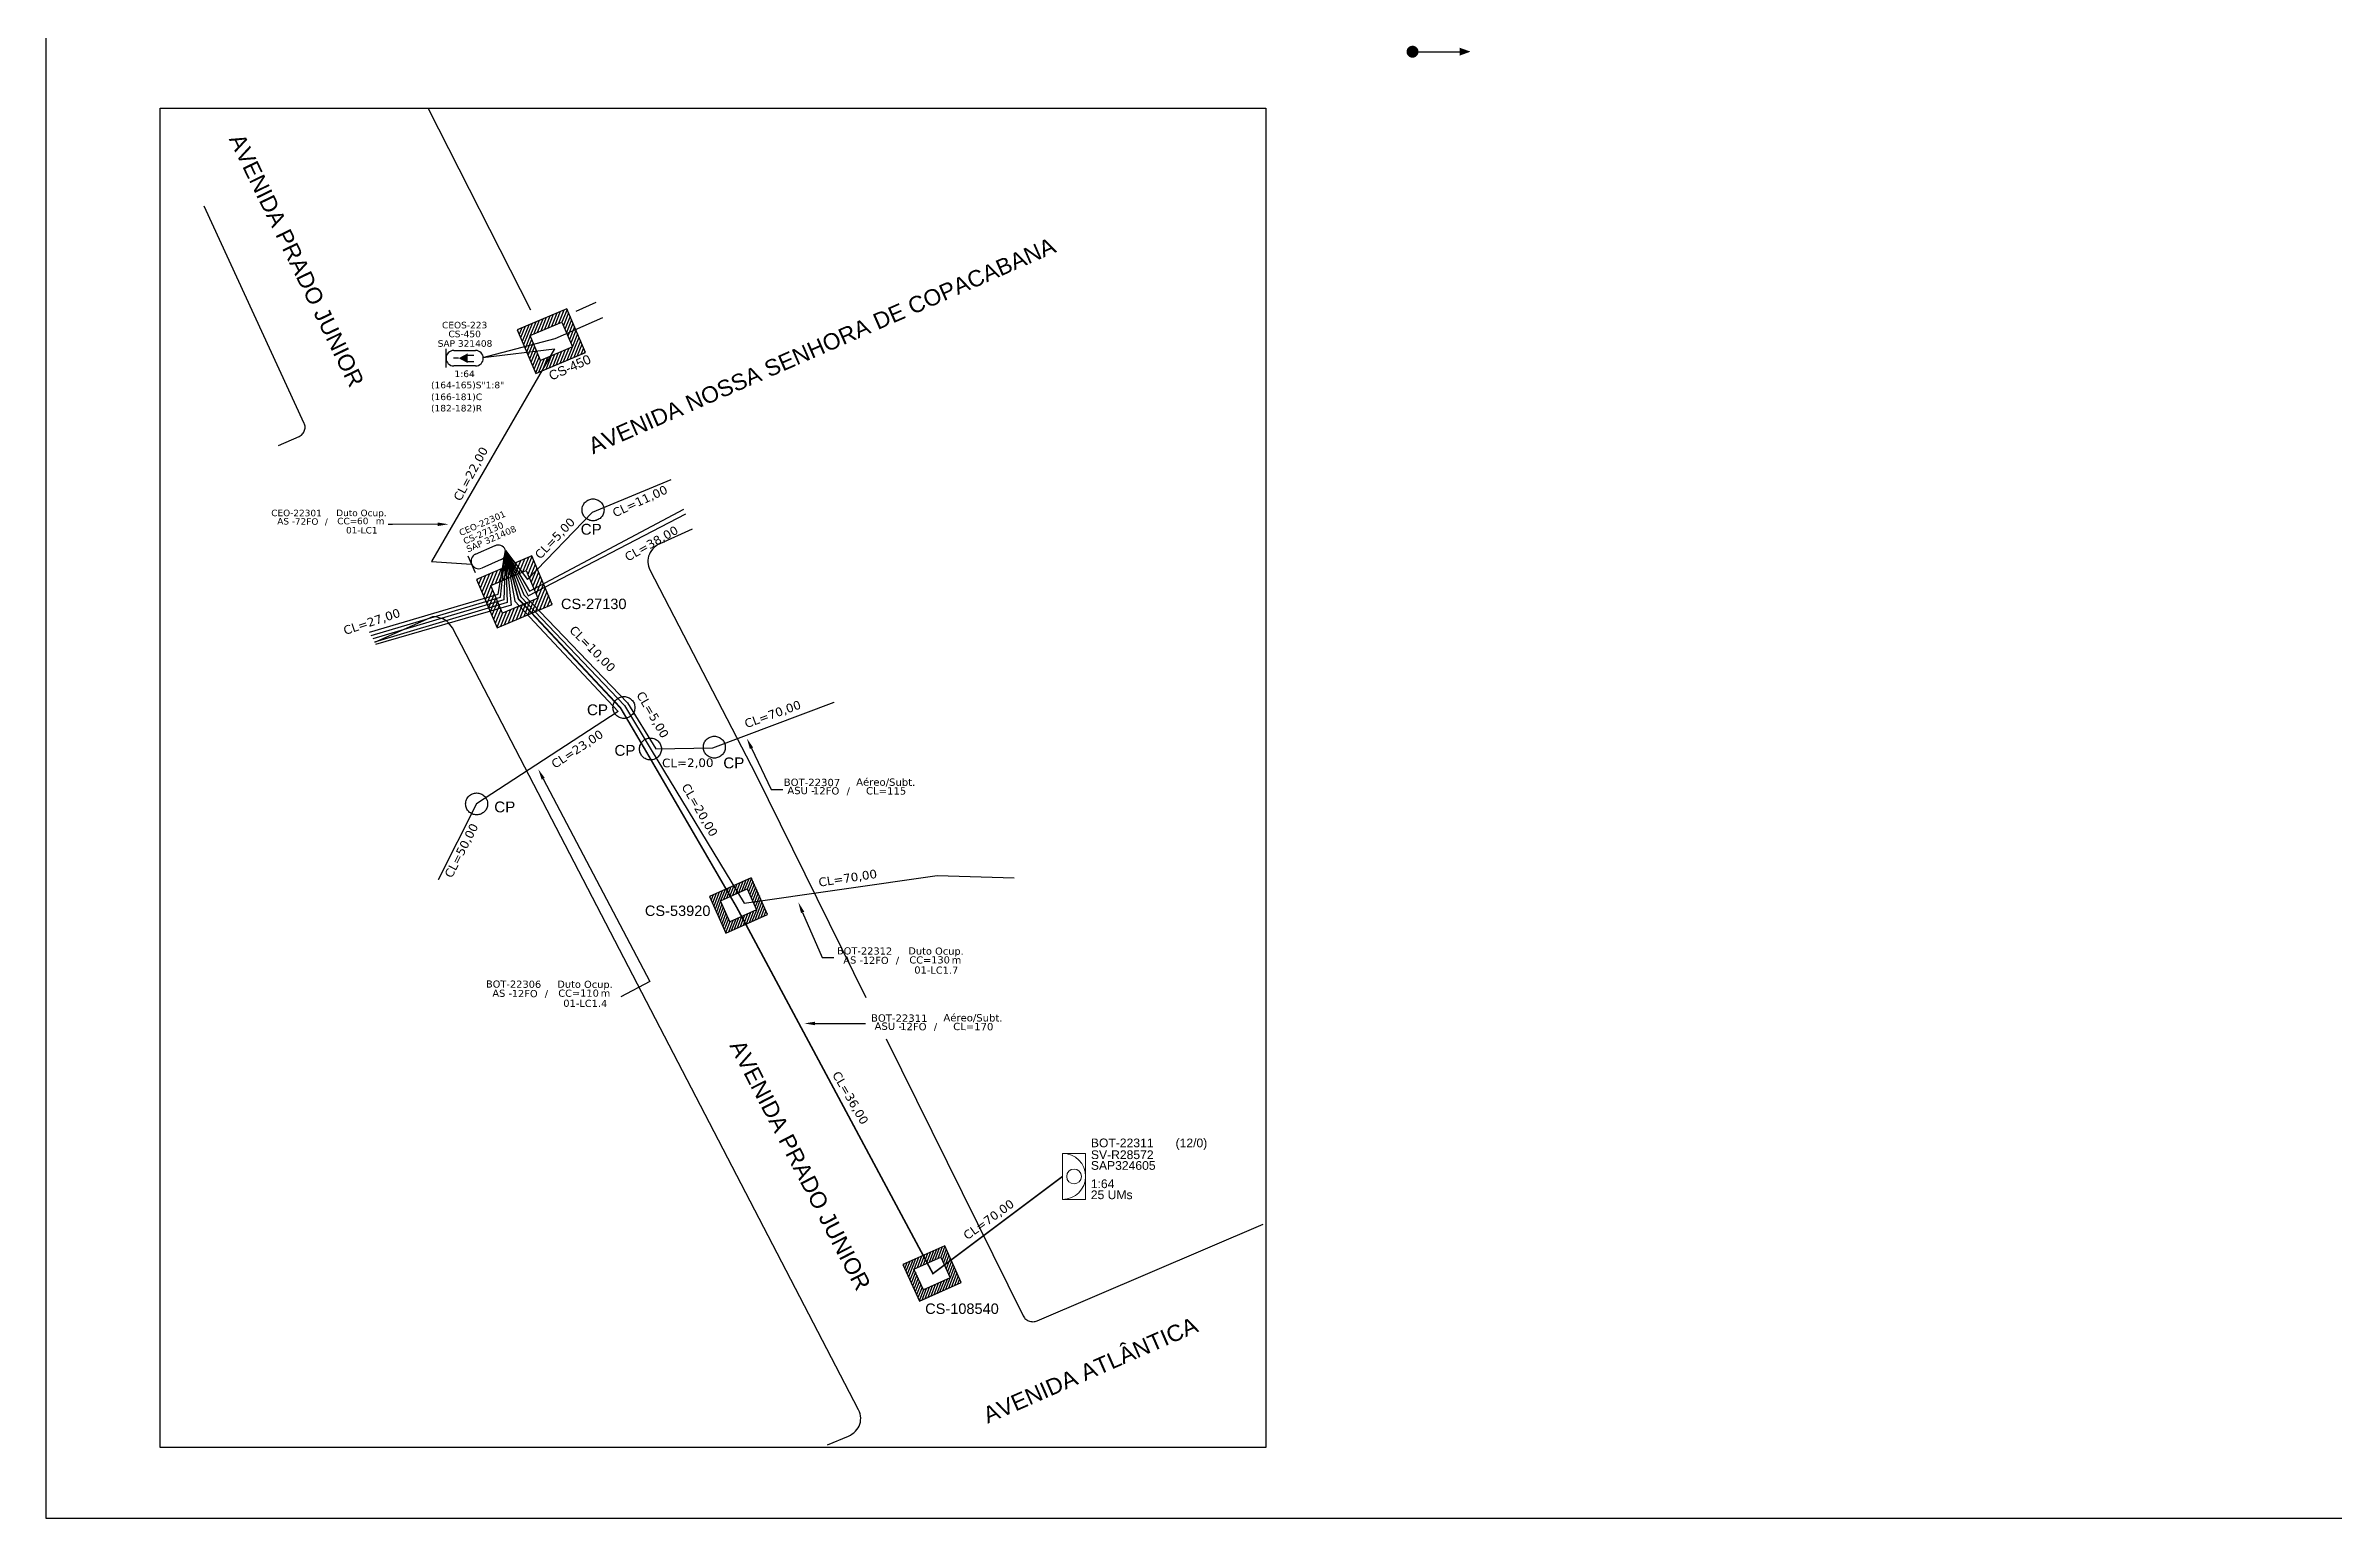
# Model space of a CAD drawing. Extents: x -89 to 749, y 705 to 1299.
# Drawn here: x -89.3 to 332.5, y 705 to 976.5 of the extents above; entities that cross this region are included whole.
import ezdxf
from ezdxf import colors
from ezdxf.entities.mleader import LeaderData, LeaderLine
from ezdxf.enums import TextEntityAlignment as Align
from ezdxf.math import Vec2, Vec3

# ---------------------------------------------------------------- set-up
doc = ezdxf.new("R2010")
doc.units = 0
doc.linetypes.add('PHANTOM2', pattern=[1.25, 0.625, -0.125, 0.125, -0.125, 0.125, -0.125])
for name, color, linetype in [('10.0-Cartográfico', 252, 'Continuous'), ('10.1-Caixas Subterrâneas', 5, 'Continuous'), ('20.4-CEOS', 1, 'Continuous'), ('20.5-CEO', 1, 'Continuous'), ('CAP_A_INSTALAR', 1, 'Continuous'), ('CELULAS_GPON', 7, 'Continuous'), ('label_cabos', 7, 'Continuous'), ('Legenda', 1, 'Continuous'), ('LOGRADOURO', 5, 'Continuous'), ('SETA', 7, 'Continuous')]:
    doc.layers.add(name, color=color, linetype=linetype)
doc.layers.add("20.0-LEGENDA DOS CDO'S", color=1, linetype='Continuous', lineweight=0)
doc.layers.add('20.1-CDO_INTERIOR', color=1, linetype='Continuous', lineweight=0)
doc.layers.add('EXTRA', color=50, linetype='Continuous', plot=False)
doc.styles.add('ARIAL', font='arial.ttf')
doc.styles.add('siredit', font='verdana.ttf')
doc.styles.get("Standard").update_dxf_attribs({"font": 'arial.ttf'})
doc.linetypes.add('FENCELINE1', pattern='A,0.25,-0.1,[133,ltypeshp.shx,S=0.1,R=0,X=-0.1,Y=0],-0.1,1', length=1.45)

# ---------------------------------------------------------------- blocks, each defined once
blk = doc.blocks.new('MHMZ')
at = {"linetype": 'PHANTOM2'}
blk.add_circle((0, 0), 0.0000101, dxfattribs=at)
blk = doc.blocks.new('*X59')
at = {"color": 0, "linetype": 'Continuous'}
for p, q in [((-1.25, 0.34099), (-0.49099, 1.1)), ((-1.25, 0.517767), (-0.667767, 1.1)), ((-1.25, 0.694544), (-0.844544, 1.1)), ((-1.25, 0.87132), (-1.02132, 1.1)), ((-1.25, 1.048097), (-1.198097, 1.1)), ((-0.789214, 0.625), (-0.314214, 1.1)), ((-0.612437, 0.625), (-0.137437, 1.1)), ((-0.43566, 0.625), (0.03934, 1.1)), ((-0.258883, 0.625), (0.216117, 1.1)), ((-0.082107, 0.625), (0.392893, 1.1)), ((0.09467, 0.625), (0.56967, 1.1)), ((0.271447, 0.625), (0.746447, 1.1)), ((0.448223, 0.625), (0.923223, 1.1)), ((0.625, 0.625), (1.1, 1.1)), ((0.801777, 0.625), (1.25, 1.073223)), ((-1.25, 0.164214), (-0.8035, 0.610714)), ((-1.25, -0.012563), (-0.8035, 0.433937)), ((-1.25, -0.18934), (-0.8035, 0.25716)), ((-1.25, -0.366117), (-0.8035, 0.080383)), ((0.8035, 0.449947), (1.25, 0.896447)), ((0.8035, 0.27317), (1.25, 0.71967)), ((0.8035, 0.096393), (1.25, 0.542893)), ((0.8035, -0.080383), (1.25, 0.366117)), ((0.8035, -0.25716), (1.25, 0.18934)), ((0.8035, -0.433937), (1.25, 0.012563)), ((-1.25, -0.542893), (-0.8035, -0.096393)), ((-1.25, -0.71967), (-0.8035, -0.27317)), ((-1.25, -0.896447), (-0.8035, -0.449947)), ((-1.25, -1.073223), (-0.801777, -0.625)), ((-1.1, -1.1), (-0.625, -0.625)), ((-0.923223, -1.1), (-0.448223, -0.625)), ((-0.746447, -1.1), (-0.271447, -0.625)), ((-0.56967, -1.1), (-0.09467, -0.625)), ((-0.392893, -1.1), (0.082107, -0.625)), ((-0.216117, -1.1), (0.258883, -0.625)), ((-0.03934, -1.1), (0.43566, -0.625)), ((0.137437, -1.1), (0.612437, -0.625)), ((0.314214, -1.1), (0.789214, -0.625)), ((0.49099, -1.1), (1.25, -0.34099)), ((0.667767, -1.1), (1.25, -0.517767)), ((0.8035, -0.610714), (1.25, -0.164214)), ((0.844544, -1.1), (1.25, -0.694544)), ((1.02132, -1.1), (1.25, -0.87132)), ((1.198097, -1.1), (1.25, -1.048097))]:
    blk.add_line(p, q, dxfattribs=at)
blk = doc.blocks.new('MANHOLE_MQ')
at = {"color": 0, "linetype": 'Continuous'}
for p, q in [((0.00000623, 0.00000569), (-0.00000627, 0.00000569)), ((-0.00000627, 0.00000569), (-0.00000627, -0.00000531)), ((0.00000623, -0.00000531), (0.00000623, 0.00000569)), ((-0.00000404, 0.00000331), (0.00000399, 0.00000331)), ((-0.00000404, -0.00000294), (-0.00000404, 0.00000331)), ((0.00000399, 0.00000331), (0.00000399, -0.00000294)), ((0.00000399, -0.00000294), (-0.00000404, -0.00000294)), ((0.00000399, -0.00000294), (0.00000399, -0.00000294)), ((-0.00000627, -0.00000531), (0.00000623, -0.00000531))]:
    blk.add_line(p, q, dxfattribs=at)
at = {"color": 0, "linetype": 'Continuous', "xscale": 5e-06, "yscale": 5e-06, "zscale": 1e-05}
blk.add_blockref('*X59', (-0.00000002, 0.00000019), dxfattribs=at)
blk = doc.blocks.new('*U88')
at = {"layer": '20.4-CEOS', "color": 7, "style": 'siredit'}
for tag, p in [('FIBRAS_SPLITTER', (0, 0)), ('FIBRAS_TOP_C', (0, -4.13)), ('RESERVA_FINAIS', (0, -5.46))]:
    blk.add_attdef(tag, p, '', height=1.01, dxfattribs=at)
for tag, p, flags in [('ID_ATIVIDADE', (0, -6.77), 3), ('QTDE', (0, -9.4), 1), ('FATOR', (0, -8.09), 1), ('FID', (0, -10.71), 1)]:
    blk.add_attdef(tag, p, '', height=1.01, dxfattribs=dict(at, flags=flags))
blk = doc.blocks.new('Inst CB DT OCUP CFOA-SM-AS-80-TS-72')
at = {"layer": 'label_cabos', "color": 0, "style": 'siredit'}
for tag, flags, p in [('ID_ATIVIDADE', 3, (1.31, 2.67)), ('FATOR', 1, (11.56, 2.55))]:
    blk.add_attdef(tag, text='', height=1, rotation=359.69, dxfattribs=dict(at, flags=flags)).set_placement(p, align=Align.MIDDLE_CENTER)
for tag, p in [('TIPO_CABO', (1.76, 0)), ('DESTINO_CABO', (3.13, 1.26)), ('CABO', (4.69, -0.05)), ('/', (7.71, -0.05)), ('LANCE', (10.91, 0)), ('TIPO_CABO', (13.11, 1.24)), ('UND', (15.96, 0)), ('FID', (13.15, -1.41))]:
    blk.add_attdef(tag, text='', height=1, rotation=359.69, dxfattribs=at).set_placement(p, align=Align.MIDDLE_CENTER)
blk.add_attdef('QTDE', (12.43, -0.47), '', height=1, rotation=359.69, dxfattribs=at)
blk = doc.blocks.new('Inst CB DT OCUP CFOA-SM-AS-80-TS-24')
at = {"layer": 'label_cabos', "color": 0, "style": 'siredit'}
for tag, flags, p in [('ID_ATIVIDADE', 3, (1.31, 2.67)), ('FATOR', 1, (11.56, 2.55))]:
    blk.add_attdef(tag, text='', height=1, rotation=359.69, dxfattribs=dict(at, flags=flags)).set_placement(p, align=Align.MIDDLE_CENTER)
for tag, p in [('TIPO_CABO', (1.76, 0)), ('DESTINO_CABO', (3.13, 1.26)), ('CABO', (4.69, -0.05)), ('/', (7.71, -0.05)), ('LANCE', (10.91, 0)), ('TIPO_CABO', (13.11, 1.24)), ('UND', (15.96, 0)), ('FID', (13.15, -1.41))]:
    blk.add_attdef(tag, text='', height=1, rotation=359.69, dxfattribs=at).set_placement(p, align=Align.MIDDLE_CENTER)
blk.add_attdef('QTDE', (12.43, -0.47), '', height=1, rotation=359.69, dxfattribs=at)
blk = doc.blocks.new('LEGENDA DOS CABOS')
at = {"layer": 'EXTRA', "color": 0, "style": 'siredit'}
for tag, p in [('ID', (4.6, 0.97)), ('XX', (9.03, 0.97))]:
    blk.add_attdef(tag, text='', height=0.48, rotation=359.69, dxfattribs=at).set_placement(p, align=Align.MIDDLE_CENTER)
at = {"layer": 'Legenda', "color": 0, "style": 'siredit'}
for tag, p in [('TIPO_CABO', (1.31, 0)), ('CABO', (4.69, -0.05)), ('/', (6.81, -0.05)), ('METROS', (10.03, -0.05))]:
    blk.add_attdef(tag, text='', height=0.8, rotation=359.69, dxfattribs=at).set_placement(p, align=Align.MIDDLE_CENTER)

msp = doc.modelspace()

# ---------------------------------------------------------------- linework, layer by layer
msp.add_lwpolyline([(-89.32, 705.02), (749.25, 705.02), (749.25, 1299.02), (-89.32, 1299.02), (-89.32, 705.02)])
at = {"color": 1, "const_width": 1.1}
msp.add_lwpolyline([(162.06, 975.42, 1), (163.16, 975.42, 1)], format="xyb", close=True, dxfattribs=at)
msp.add_lwpolyline([(-68.25, 965.03), (135.6, 965.03), (135.6, 718.05), (-68.25, 718.05)], close=True)
at = {"layer": '10.0-Cartográfico', "color": 4}
for points in [[(-18.91, 965.03), (-18.86, 964.95)], [(-18.86, 964.95), (0.02, 927.8)], [(-46.39, 902.84), (-42.62, 904.5), (-42.44, 904.59), (-42.27, 904.7), (-42.12, 904.81), (-41.98, 904.96), (-41.85, 905.11), (-41.75, 905.27), (-41.66, 905.43), (-41.6, 905.62), (-41.54, 905.8), (-41.51, 905.98), (-41.51, 906.18), (-41.53, 906.36), (-41.55, 906.55), (-41.62, 906.73), (-41.68, 906.84), (-60.12, 946.93)], [(8.44, 927.58), (12.14, 929.25)], [(29.83, 887.41), (23.84, 884.66), (23.47, 884.48), (23.15, 884.25), (22.84, 884.02), (22.57, 883.74), (22.32, 883.43), (22.11, 883.1), (21.94, 882.76), (21.81, 882.4), (21.73, 882.03), (21.68, 881.65), (21.66, 881.28), (21.71, 880.9), (21.79, 880.54), (21.91, 880.18), (22.05, 879.87)], [(22.05, 879.87), (41.54, 842.15), (61.85, 801.03)], [(54.75, 718.57), (58.64, 720.17), (59.01, 720.35), (59.34, 720.56), (59.65, 720.79), (59.94, 721.07), (60.19, 721.36), (60.42, 721.69), (60.59, 722.03), (60.72, 722.38), (60.83, 722.74), (60.88, 723.12), (60.9, 723.5), (60.87, 723.88), (60.81, 724.26), (60.69, 724.62), (60.51, 725.01), (-14.37, 869.18), (-14.57, 869.5), (-14.81, 869.8), (-15.07, 870.09), (-15.36, 870.36), (-15.7, 870.59), (-16.03, 870.78), (-16.4, 870.94), (-16.8, 871.06), (-17.19, 871.15), (-17.6, 871.2), (-18.01, 871.21), (-28.7, 866.48)], [(65.6, 793.42), (90.84, 742.32), (90.94, 742.14), (91.06, 742), (91.18, 741.85), (91.33, 741.71), (91.49, 741.59), (91.67, 741.5), (91.84, 741.41), (92.04, 741.34), (92.24, 741.29), (92.43, 741.27), (92.65, 741.26), (92.84, 741.28), (93.04, 741.3), (93.25, 741.35), (93.44, 741.43), (135.08, 759.24)]]:
    msp.add_lwpolyline(points, dxfattribs=at)
at = {"layer": '20.1-CDO_INTERIOR', "lineweight": 18}
msp.add_lwpolyline([(102.35, 763.79), (102.36, 772.29), (98.11, 772.3), (98.1, 763.8)], close=True, dxfattribs=at)
msp.add_circle((100.23, 768.04), 1.36, dxfattribs=at)
msp.add_arc((98.1, 768.05), 4.25, 269.9724, 89.9724, dxfattribs=at)
at = {"layer": '20.4-CEOS', "color": 7}
for p, q in [((-14.11, 920.34), (-10.1, 920.34)), ((-10.1, 917.48), (-14.11, 917.48))]:
    msp.add_line(p, q, dxfattribs=at)
for points in [[(-15.54, 917.18), (-15.54, 920.63)], [(-13.21, 918.91), (-14.18, 918.91)], [(-11.63, 919.47), (-10.41, 919.47)], [(-11.63, 918.28), (-10.41, 918.28)]]:
    msp.add_lwpolyline(points, dxfattribs=at)
msp.add_lwpolyline([(-13.21, 918.91, 0, 1.77, 0), (-11.56, 918.91, 1.77, 1.77, 0)], format="xyseb", dxfattribs=at)
for centre, start, end in [((-14.11, 918.91), 90, 270), ((-10.1, 918.91), 270, 90)]:
    msp.add_arc(centre, 1.43, start, end, dxfattribs=at)
at = {"layer": '20.5-CEO', "color": 5}
for p, q in [((-10.09, 882.78), (-6.49, 884.35)), ((-5.37, 881.78), (-8.97, 880.21))]:
    msp.add_line(p, q, dxfattribs=at)
msp.add_lwpolyline([(-11.49, 882.48), (-10.14, 879.39)], dxfattribs=at)
for centre, start, end in [((-9.53, 881.49), 113.5674, 293.5674), ((-5.93, 883.06), 293.5674, 113.5674)]:
    msp.add_arc(centre, 1.4, start, end, dxfattribs=at)
at = {"layer": 'CAP_A_INSTALAR', "color": 8, "linetype": 'FENCELINE1', "ltscale": 3}
for points in [[(-8.78, 919.01), (4.59, 922.53), (13.34, 926.43)], [(-4.59, 883.44), (-0.16, 875.97), (28.29, 891.05)], [(-29.33, 867.78), (-5.47, 874.88), (-4.59, 883.44)], [(-4.59, 883.44), (-3.55, 873.35), (-28.51, 866.1)], [(-4.59, 883.44), (-1.21, 875.3), (17.93, 855.38), (23.12, 846.89), (33.65, 847.06)], [(33.65, 847.06), (56.02, 855.48), (56.02, 855.48)]]:
    msp.add_lwpolyline(points, dxfattribs=at)
at = {"layer": 'CAP_A_INSTALAR', "color": 7, "linetype": 'FENCELINE1', "ltscale": 3}
for points in [[(-8.78, 919.01), (4.48, 920.63), (-18.2, 881.4), (-10.82, 880.93)], [(-4.59, 883.44), (-0.54, 878.1), (11.47, 890.54), (25.98, 896.52)], [(-4.59, 883.44), (-0.41, 875.12), (28.65, 890.2)], [(-29.62, 868.37), (-5.9, 875.41), (-4.59, 883.44)], [(-4.59, 883.44), (-4.9, 874.38), (-29.04, 867.19)], [(-4.59, 883.44), (-4.28, 873.87), (-28.74, 866.57)], [(-4.59, 883.44), (-2.87, 874.13), (16.21, 853.79), (-9.91, 836.73), (-17.01, 822.75), (-17.01, 822.75)], [(-4.59, 883.44), (-1.76, 874.92), (17.34, 854.9), (22.26, 846.72), (39.43, 818.44), (74.97, 823.55), (89.19, 823.1)]]:
    msp.add_lwpolyline(points, dxfattribs=at)
at = {"layer": 'CAP_A_INSTALAR', "color": 1, "linetype": 'FENCELINE1', "ltscale": 3, "const_width": 0.3}
msp.add_lwpolyline([(-4.59, 883.44), (-2.19, 874.52), (16.62, 854.44), (21.54, 846.08), (38.07, 817.61), (74.21, 750.12), (98.1, 768.05), (98.1, 768.05)], dxfattribs=at)
at = {"layer": 'SETA', "color": 1}
msp.add_lwpolyline([(162.61, 975.42), (172.05, 975.42)], dxfattribs=at)
msp.add_solid([(171.29, 976.16), (173.3, 975.43), (171.29, 974.7)], dxfattribs=at)

# ---------------------------------------------------------------- block references
at = {"layer": '10.1-Caixas Subterrâneas', "color": 30}
for p, xscale, yscale, zscale, rotation in [((3.78, 922.17), 795733.7671435409, 795733.7671435409, 795733.7671435409, 202.9875673620461), ((-3.02, 875.96), 884148.6301594899, 884148.6301594899, 884148.6301594899, 202.9875673620461), ((38.31, 818.12), 675391.314705166, 675391.314705166, 675391.314705166, 204.0747393551157), ((73.99, 750.25), 675391.314705166, 675391.314705166, 675391.314705166, 204.0747393551157)]:
    msp.add_blockref('MANHOLE_MQ', p, dxfattribs=dict(at, xscale=xscale, yscale=yscale, zscale=zscale, rotation=rotation))
at = {"layer": '10.1-Caixas Subterrâneas', "xscale": 200000, "yscale": 200000, "zscale": 200000}
for p in [(11.56, 890.94), (17.25, 854.5), (22.14, 846.85), (33.91, 847.19)]:
    msp.add_blockref('MHMZ', p, dxfattribs=at)
at = {"layer": '10.1-Caixas Subterrâneas', "linetype": 'ByBlock', "xscale": 200000, "yscale": 200000, "zscale": 200000}
msp.add_blockref('MHMZ', (-9.9, 836.73), dxfattribs=at)
at = {"layer": '20.4-CEOS', "color": 7, "lineweight": 0}
ref = msp.add_blockref('*U88', (-18.3, 913.36), dxfattribs=dict(at, xscale=1.2, yscale=1.2, zscale=1.2))
ref.add_attrib('FIBRAS_SPLITTER', '(164-165)S"1:8"', (-18.3, 913.36), dxfattribs={"color": 7, "height": 1.2116, "style": 'siredit'})
ref.add_attrib('FIBRAS_TOP_C', '(166-181)C', (-18.3, 911.18), dxfattribs={"color": 7, "height": 1.212, "style": 'siredit'})
ref.add_attrib('RESERVA_FINAIS', '(182-182)R', (-18.3, 909.09), dxfattribs={"color": 7, "height": 1.212, "style": 'siredit'})
at = {"layer": 'label_cabos'}
ref = msp.add_blockref('Inst CB DT OCUP CFOA-SM-AS-80-TS-72', (-46.85, 888.85), dxfattribs=dict(at, xscale=1.2, yscale=1.2, zscale=1.2, rotation=0.1315642785740555))
ref.add_attrib('DESTINO_CABO', 'CEO-22301', dxfattribs={"color": 0, "height": 1.2, "rotation": 359.8216, "style": 'siredit'}).set_placement((-43.1, 890.37), align=Align.MIDDLE_CENTER)
ref.add_attrib('CABO', '72FO', dxfattribs={"color": 0, "height": 1.2, "rotation": 359.8216, "style": 'siredit'}).set_placement((-41.23, 888.8), align=Align.MIDDLE_CENTER)
ref.add_attrib('TIPO_CABO', 'Duto Ocup.', dxfattribs={"color": 0, "height": 1.2, "rotation": 359.8216, "style": 'siredit'}).set_placement((-31.13, 890.38), align=Align.MIDDLE_CENTER)
ref.add_attrib('/', '/', dxfattribs={"color": 0, "height": 1.2, "rotation": 359.8216, "style": 'siredit'}).set_placement((-37.6, 888.81), align=Align.MIDDLE_CENTER)
ref.add_attrib('TIPO_CABO', 'AS - ', dxfattribs={"color": 0, "height": 1.2, "rotation": 359.8216, "style": 'siredit'}).set_placement((-44.74, 888.85), align=Align.MIDDLE_CENTER)
ref.add_attrib('FID', '01-LC1', dxfattribs={"color": 0, "height": 1.2, "rotation": 359.8216, "style": 'siredit'}).set_placement((-31.07, 887.19), align=Align.MIDDLE_CENTER)
ref.add_attrib('LANCE', 'CC=', dxfattribs={"color": 0, "height": 1.2, "rotation": 359.8216, "style": 'siredit'}).set_placement((-33.76, 888.88), align=Align.MIDDLE_CENTER)
ref.add_attrib('QTDE', '60', (-31.94, 888.31), dxfattribs={"color": 0, "height": 1.2, "rotation": 359.8216, "style": 'siredit'})
ref.add_attrib('UND', 'm', dxfattribs={"color": 0, "height": 1.2, "rotation": 359.8216, "style": 'siredit'}).set_placement((-27.7, 888.89), align=Align.MIDDLE_CENTER)
at = {"layer": 'label_cabos', "color": 0, "lineweight": 0}
ref = msp.add_blockref('LEGENDA DOS CABOS', (46.2, 838.5), dxfattribs=dict(at, xscale=1.349206791331318, yscale=1.349206791331318, zscale=1.349206791331318))
ref.add_attrib('ID', 'BOT-22307', dxfattribs={"color": 0, "height": 1.349, "rotation": 359.69, "style": 'siredit'}).set_placement((51.92, 840.7), align=Align.MIDDLE_CENTER)
ref.add_attrib('CABO', '12FO', dxfattribs={"color": 0, "height": 1.349, "rotation": 359.69, "style": 'siredit'}).set_placement((54.52, 839.14), align=Align.MIDDLE_CENTER)
ref.add_attrib('METROS', 'CL=115', dxfattribs={"color": 0, "height": 1.349, "rotation": 359.69, "style": 'siredit'}).set_placement((65.58, 839.14), align=Align.MIDDLE_CENTER)
ref.add_attrib('XX', 'Aéreo/Subt.', dxfattribs={"color": 0, "height": 1.3492, "rotation": 359.69, "style": 'siredit'}).set_placement((65.51, 840.75), align=Align.MIDDLE_CENTER)
ref.add_attrib('/', '/', dxfattribs={"color": 0, "height": 1.35, "rotation": 359.69, "style": 'siredit'}).set_placement((58.61, 839.14), align=Align.MIDDLE_CENTER)
ref.add_attrib('TIPO_CABO', 'ASU -', dxfattribs={"color": 0, "height": 1.349, "rotation": 359.69, "style": 'siredit'}).set_placement((49.9, 839.2), align=Align.MIDDLE_CENTER)
ref = msp.add_blockref('Inst CB DT OCUP CFOA-SM-AS-80-TS-24', (57.48, 807.96), dxfattribs=dict(at, xscale=1.32, yscale=1.32, zscale=1.32))
ref.add_attrib('DESTINO_CABO', 'BOT-22312', dxfattribs={"color": 0, "height": 1.32, "rotation": 359.69, "style": 'siredit'}).set_placement((61.61, 809.62), align=Align.MIDDLE_CENTER)
ref.add_attrib('CABO', '12FO', dxfattribs={"color": 0, "height": 1.32, "rotation": 359.69, "style": 'siredit'}).set_placement((63.66, 807.89), align=Align.MIDDLE_CENTER)
ref.add_attrib('TIPO_CABO', 'Duto Ocup.', dxfattribs={"color": 0, "height": 1.32, "rotation": 359.69, "style": 'siredit'}).set_placement((74.78, 809.6), align=Align.MIDDLE_CENTER)
ref.add_attrib('/', '/', dxfattribs={"color": 0, "height": 1.32, "rotation": 359.69, "style": 'siredit'}).set_placement((67.66, 807.89), align=Align.MIDDLE_CENTER)
ref.add_attrib('TIPO_CABO', 'AS - ', dxfattribs={"color": 0, "height": 1.32, "rotation": 359.69, "style": 'siredit'}).set_placement((59.8, 807.95), align=Align.MIDDLE_CENTER)
ref.add_attrib('FID', '01-LC1.7', dxfattribs={"color": 0, "height": 1.32, "rotation": 359.69, "style": 'siredit'}).set_placement((74.83, 806.09), align=Align.MIDDLE_CENTER)
ref.add_attrib('LANCE', 'CC=', dxfattribs={"color": 0, "height": 1.32, "rotation": 359.69, "style": 'siredit'}).set_placement((71.88, 807.96), align=Align.MIDDLE_CENTER)
ref.add_attrib('QTDE', '130', (73.88, 807.33), dxfattribs={"color": 0, "height": 1.32, "rotation": 359.69, "style": 'siredit'})
ref.add_attrib('UND', 'm', dxfattribs={"color": 0, "height": 1.32, "rotation": 359.69, "style": 'siredit'}).set_placement((78.55, 807.96), align=Align.MIDDLE_CENTER)
ref = msp.add_blockref('Inst CB DT OCUP CFOA-SM-AS-80-TS-24', (-7.23, 801.83), dxfattribs=dict(at, xscale=1.32, yscale=1.32, zscale=1.32))
ref.add_attrib('DESTINO_CABO', 'BOT-22306', dxfattribs={"color": 0, "height": 1.32, "rotation": 359.69, "style": 'siredit'}).set_placement((-3.09, 803.5), align=Align.MIDDLE_CENTER)
ref.add_attrib('CABO', '12FO', dxfattribs={"color": 0, "height": 1.32, "rotation": 359.69, "style": 'siredit'}).set_placement((-1.04, 801.76), align=Align.MIDDLE_CENTER)
ref.add_attrib('TIPO_CABO', 'Duto Ocup.', dxfattribs={"color": 0, "height": 1.32, "rotation": 359.69, "style": 'siredit'}).set_placement((10.08, 803.47), align=Align.MIDDLE_CENTER)
ref.add_attrib('/', '/', dxfattribs={"color": 0, "height": 1.32, "rotation": 359.69, "style": 'siredit'}).set_placement((2.96, 801.76), align=Align.MIDDLE_CENTER)
ref.add_attrib('TIPO_CABO', 'AS - ', dxfattribs={"color": 0, "height": 1.32, "rotation": 359.69, "style": 'siredit'}).set_placement((-4.9, 801.82), align=Align.MIDDLE_CENTER)
ref.add_attrib('FID', '01-LC1.4', dxfattribs={"color": 0, "height": 1.32, "rotation": 359.69, "style": 'siredit'}).set_placement((10.13, 799.96), align=Align.MIDDLE_CENTER)
ref.add_attrib('LANCE', 'CC=', dxfattribs={"color": 0, "height": 1.32, "rotation": 359.69, "style": 'siredit'}).set_placement((7.17, 801.83), align=Align.MIDDLE_CENTER)
ref.add_attrib('QTDE', '110', (9.18, 801.2), dxfattribs={"color": 0, "height": 1.32, "rotation": 359.69, "style": 'siredit'})
ref.add_attrib('UND', 'm', dxfattribs={"color": 0, "height": 1.32, "rotation": 359.69, "style": 'siredit'}).set_placement((13.85, 801.83), align=Align.MIDDLE_CENTER)
ref = msp.add_blockref('LEGENDA DOS CABOS', (62.28, 795.04), dxfattribs=dict(at, xscale=1.349206791331318, yscale=1.349206791331318, zscale=1.349206791331318))
ref.add_attrib('ID', 'BOT-22311', dxfattribs={"color": 0, "height": 1.349, "rotation": 359.69, "style": 'siredit'}).set_placement((68, 797.24), align=Align.MIDDLE_CENTER)
ref.add_attrib('CABO', '12FO', dxfattribs={"color": 0, "height": 1.349, "rotation": 359.69, "style": 'siredit'}).set_placement((70.6, 795.68), align=Align.MIDDLE_CENTER)
ref.add_attrib('METROS', 'CL=170', dxfattribs={"color": 0, "height": 1.349, "rotation": 359.69, "style": 'siredit'}).set_placement((81.65, 795.68), align=Align.MIDDLE_CENTER)
ref.add_attrib('XX', 'Aéreo/Subt.', dxfattribs={"color": 0, "height": 1.3492, "rotation": 359.69, "style": 'siredit'}).set_placement((81.59, 797.3), align=Align.MIDDLE_CENTER)
ref.add_attrib('/', '/', dxfattribs={"color": 0, "height": 1.35, "rotation": 359.69, "style": 'siredit'}).set_placement((74.68, 795.68), align=Align.MIDDLE_CENTER)
ref.add_attrib('TIPO_CABO', 'ASU -', dxfattribs={"color": 0, "height": 1.349, "rotation": 359.69, "style": 'siredit'}).set_placement((65.98, 795.75), align=Align.MIDDLE_CENTER)

# ---------------------------------------------------------------- texts
at = {"layer": '10.1-Caixas Subterrâneas', "color": 30, "style": 'ARIAL'}
msp.add_text('CS-450', height=1.728, rotation=24.0747, dxfattribs=at).set_placement((3.88, 914.75))
at = {"layer": '10.1-Caixas Subterrâneas'}
for p in [(9.28, 886.37), (10.44, 853.08), (15.5, 845.6), (35.57, 843.29), (-6.65, 835.17)]:
    msp.add_text('CP', height=2, dxfattribs=at).set_placement(p)
at = {"layer": '10.1-Caixas Subterrâneas', "color": 30, "style": 'ARIAL'}
for s, p in [('CS-27130', (5.65, 872.65)), ('CS-53920', (21.12, 816.07)), ('CS-108540', (72.78, 742.7))]:
    msp.add_text(s, height=1.92, dxfattribs=at).set_placement(p)
at = {"layer": "20.0-LEGENDA DOS CDO'S", "color": 1, "style": 'ARIAL'}
for s, p in [('SV-R28572', (103.33, 771.25)), ('BOT-22311', (103.32, 773.43)), ('SAP324605', (103.32, 769.27)), ('25 UMs', (103.31, 763.86)), ('1:64', (103.31, 765.89))]:
    msp.add_text(s, height=1.6, rotation=359.9724, dxfattribs=at).set_placement(p)
msp.add_text('          (12/0)', height=1.6, rotation=359.9724, dxfattribs=at).set_placement((118.75, 773.42), align=Align.CENTER)
at = {"layer": '20.4-CEOS', "color": 7, "style": 'siredit'}
for s, p in [('CEOS-223', (-12.11, 925.62)), ('CS-450', (-12.11, 923.99)), ('SAP 321408', (-12.04, 922.23)), ('1:64', (-12.11, 916.64))]:
    msp.add_text(s, height=1.212, dxfattribs=at).set_placement(p, align=Align.TOP_CENTER)
at = {"layer": '20.4-CEOS', "color": 5, "style": 'siredit'}
msp.add_text('CEO-22301', height=1.181, rotation=23.5674, dxfattribs=at).set_placement((-9.09, 889.02), align=Align.TOP_CENTER)
at = {"layer": '20.5-CEO', "color": 5, "style": 'siredit'}
for s, p in [('CS-27130', (-8.9, 887.22)), ('SAP 321408', (-7.44, 886.15))]:
    msp.add_text(s, height=1.186, rotation=23.5674, dxfattribs=at).set_placement(p, align=Align.TOP_CENTER)
at = {"layer": 'CELULAS_GPON', "style": 'siredit'}
for s, rotation, p in [('CL=22,00', 61.8876, (-12.86, 892.42)), ('CL=11,00', 24.791, (15.6, 889.55)), ('CL=5,00', 46.1975, (1.81, 881.74)), ('CL=38,00', 29.3982, (17.97, 881.39)), ('CL=27,00', 18.4083, (-34.13, 867.87)), ('CL=10,00', 314.6497, (7.08, 868.64)), ('CL=5,00', 300.1545, (19.49, 856.88)), ('CL=70,00', 19.9562, (39.83, 850.68)), ('CL=23,00', 33.3937, (4.54, 843.19)), ('CL=2,00', 0.4643, (24.29, 843.47)), ('CL=20,00', 300.1545, (27.81, 839.92)), ('CL=50,00', 62.9696, (-14.48, 822.93)), ('CL=70,00', 8.701, (53.25, 821.46)), ('CL=36,00', 300.1545, (55.59, 786.84)), ('CL=70,00', 35.8906, (80.54, 756.27))]:
    msp.add_text(s, height=1.6, rotation=rotation, dxfattribs=at).set_placement(p)
at = {"layer": 'LOGRADOURO'}
for s, rotation, p in [('AVENIDA PRADO JUNIOR', 295.9203, (-55.6, 959.33)), ('AVENIDA NOSSA SENHORA DE COPACABANA', 23.5964, (11.54, 901.16)), ('AVENIDA PRADO JUNIOR', 297.4006, (36.64, 792.18)), ('AVENIDA ATLÂNTICA', 23.5964, (84.31, 722.45))]:
    msp.add_text(s, height=3, rotation=rotation, dxfattribs=at).set_placement(p)

# ---------------------------------------------------------------- leaders
ml = msp.add_multileader_mtext('Standard')
ml.set_content('', color=256)
ml.set_leader_properties()
ml.build(insert=Vec2(0, 0))
ml.multileader.update_dxf_attribs({"arrow_head_size": 2})
ctx = ml.context
ctx.base_point, ctx.char_height, ctx.arrow_head_size, ctx.landing_gap_size, ctx.plane_origin = Vec3(-34.2, 888.27), 8, 2, 4, Vec3(-12.13, 888.27)
ctx.text_align_type = 2
notes = []
notes.append((ctx, [(0, (1, 1, 0), (-25.41, 888.27), (-1, 0), 0.787, [(0, [(-15.08, 888.29)], 0, [])])]))
ctx.mtext.insert, ctx.mtext.alignment, ctx.mtext.flow_direction = Vec3(-30.2, 892.27), 3, 5
ml = msp.add_multileader_mtext('Standard')
ml.set_content('', color=256)
ml.set_leader_properties()
ml.build(insert=Vec2(0, 0))
ml.multileader.update_dxf_attribs({"arrow_head_size": 2})
ctx = ml.context
ctx.base_point, ctx.char_height, ctx.arrow_head_size, ctx.landing_gap_size, ctx.plane_origin = Vec3(46.54, 839.41), 8, 2, 4, Vec3(44.37, 859.49)
notes.append((ctx, [(0, (1, 1, 0), (44.37, 839.41), (1, 0), 2.17, [(0, [(39.91, 848.81)], 0, [])])]))
ctx.mtext.insert, ctx.mtext.flow_direction = Vec3(50.54, 843.41), 5
ml = msp.add_multileader_mtext('Standard')
ml.set_content('', color=256)
ml.set_leader_properties()
ml.build(insert=Vec2(0, 0))
ml.multileader.update_dxf_attribs({"arrow_head_size": 2})
ctx = ml.context
ctx.base_point, ctx.char_height, ctx.arrow_head_size, ctx.landing_gap_size, ctx.plane_origin, ctx.plane_x_axis, ctx.plane_y_axis = Vec3(9.57, 797.47), 8, 2, 4, Vec3(13.2, 822.05), Vec3(0.88594, 0.463799), Vec3(-0.463799, 0.88594)
ctx.text_align_type = 2
notes.append((ctx, [(0, (1, 1, 0), (22.03, 803.99), (-0.88594, -0.463799), 6.06, [(0, [(1.45, 843.13)], 0, [])])]))
ctx.mtext.insert, ctx.mtext.text_direction, ctx.mtext.rotation, ctx.mtext.alignment, ctx.mtext.flow_direction = Vec3(11.26, 802.87), Vec3(0.88594, 0.463799), 0.482279, 3, 5
ml = msp.add_multileader_mtext('Standard')
ml.set_content('', color=256)
ml.set_leader_properties()
ml.build(insert=Vec2(0, 0))
ml.multileader.update_dxf_attribs({"arrow_head_size": 2})
ctx = ml.context
ctx.base_point, ctx.char_height, ctx.arrow_head_size, ctx.landing_gap_size, ctx.plane_origin = Vec3(55.93, 808.39), 8, 2, 4, Vec3(53.77, 828.48)
notes.append((ctx, [(0, (1, 1, 0), (53.77, 808.39), (1, 0), 2.17, [(0, [(49.41, 818.57)], 0, [])])]))
ctx.mtext.insert, ctx.mtext.flow_direction = Vec3(59.93, 812.39), 5
ml = msp.add_multileader_mtext('Standard')
ml.set_content('', color=256)
ml.set_leader_properties()
ml.build(insert=Vec2(0, 0))
ml.multileader.update_dxf_attribs({"arrow_head_size": 2})
ctx = ml.context
ctx.base_point, ctx.char_height, ctx.arrow_head_size, ctx.landing_gap_size, ctx.plane_origin = Vec3(61.78, 796.25), 8, 2, 4, Vec3(59.61, 816.34)
notes.append((ctx, [(0, (1, 1, 0), (59.61, 796.25), (1, 0), 2.17, [(0, [(50.5, 796.25)], 0, [])])]))
ctx.mtext.insert, ctx.mtext.flow_direction = Vec3(65.78, 800.25), 5
for ctx, leaders in notes:
    for number, flags, end, landing, length, lines in leaders:
        leader = LeaderData()
        leader.index, (leader.has_last_leader_line, leader.has_dogleg_vector, leader.attachment_direction) = number, flags
        leader.last_leader_point, leader.dogleg_vector, leader.dogleg_length = Vec3(end), Vec3(landing), length
        for number, points, colour, breaks in lines:
            line = LeaderLine()
            line.index, line.vertices, line.color, line.breaks = number, Vec3.list(points), colors.encode_raw_color(colour), breaks
            leader.lines.append(line)
        ctx.leaders.append(leader)

doc.saveas('drawing.dxf')
